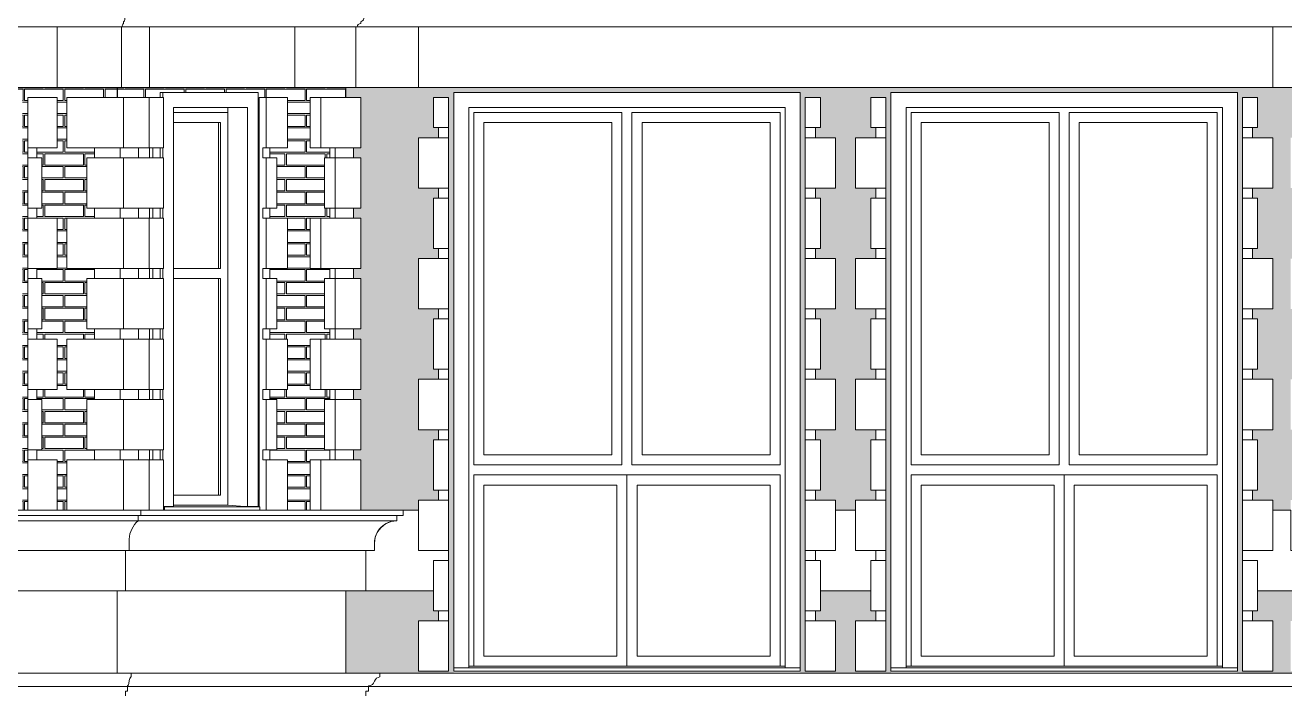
# Model space of a CAD drawing. Header units: millimetres. Extents: x 1177761 to 1329492, y 746793 to 827002.
# Drawn here: x 1246271 to 1252524, y 815491 to 818786 of the extents above; entities that cross this region are included whole.
import ezdxf

# ---------------------------------------------------------------- set-up
doc = ezdxf.new("R2010")
doc.units = ezdxf.units.MM
doc.layers.add('wall', color=5, linetype='Continuous', lineweight=30)
pattern_1 = [(0, (-220131.96, 1390884.34), (100, 64), [192.5, -7.5]), (0, (-220231.96, 1390891.84), (100, 64), [192.5, -7.5]), (90, (-220131.96, 1390884.34), (-100, 64), [-71.5, 56.5]), (90, (-220139.46, 1390884.34), (-100, 64), [-71.5, 56.5])]

msp = doc.modelspace()

# ---------------------------------------------------------------- hatches: boundary and pattern name
at = {"layer": 'wall', "lineweight": 20, "ltscale": 2}
h = msp.add_hatch(dxfattribs=at)
h.set_pattern_fill('AR18', color=251, scale=20, style=0)
h.set_pattern_definition(pattern_1)
h.paths.add_polyline_path([(1246577.6, 818127.8), (1246615.1, 818127.8), (1246615.1, 818177.8), (1246477.6, 818177.8), (1246477.6, 818427.8), (1246727.6, 818427.8), (1246727.6, 818477.8), (1246429.3, 818477.8), (1244368.7, 818477.8), (1244070.1, 818477.8), (1244070.1, 818427.6), (1244320.1, 818427.6), (1244320.1, 818177.6), (1244182.6, 818177.6), (1244182.6, 818127.6), (1244220.1, 818127.6), (1244220.1, 817877.6), (1244182.6, 817877.6), (1244182.6, 817827.6), (1244320.1, 817827.6), (1244320.1, 817577.6), (1244182.6, 817577.6), (1244182.6, 817527.6), (1244220.1, 817527.6), (1244220.1, 817277.6), (1244182.6, 817277.6), (1244182.6, 817227.6), (1244320.1, 817227.6), (1244320.1, 816977.6), (1244182.6, 816977.6), (1244182.6, 816927.6), (1244220.1, 816927.6), (1244220.1, 816677.6), (1244182.6, 816677.6), (1244182.6, 816627.6), (1244320.1, 816627.6), (1244320.1, 816377.8), (1244368.7, 816377.8), (1244368.7, 816627.8), (1244468.7, 816627.8), (1244468.7, 816677.8), (1244443.7, 816677.8), (1244443.7, 816927.8), (1244468.7, 816927.8), (1244468.7, 816977.8), (1244368.7, 816977.8), (1244368.7, 817227.8), (1244468.7, 817227.8), (1244468.7, 817277.8), (1244443.7, 817277.8), (1244443.7, 817527.8), (1244468.7, 817527.8), (1244468.7, 817577.8), (1244368.7, 817577.8), (1244368.7, 817827.8), (1244468.7, 817827.8), (1244468.7, 817877.8), (1244443.7, 817877.8), (1244443.7, 818127.8), (1244468.7, 818127.8), (1244468.7, 818177.8), (1244368.7, 818177.8), (1244368.7, 818427.8), (1244513.5, 818427.8), (1244513.5, 818177.8), (1244513.5, 818127.8), (1244513.5, 817877.8), (1244513.5, 817827.8), (1244513.5, 817577.8), (1244513.5, 817527.8), (1244513.5, 817277.8), (1244513.5, 817227.8), (1244513.5, 816977.8), (1244513.5, 816927.8), (1244513.5, 816677.8), (1244513.5, 816627.8), (1244513.5, 816377.8), (1244538.6, 816377.8), (1244538.6, 816395), (1244538.6, 816395.5), (1244538.6, 818452.8), (1246258.6, 818452.8), (1246258.6, 816395.5), (1246258.6, 816395), (1246258.6, 816377.8), (1246284.1, 816377.8), (1246284.1, 816627.8), (1246284.1, 816677.8), (1246284.1, 816927.8), (1246284.1, 816977.8), (1246284.1, 817227.8), (1246284.1, 817277.8), (1246284.1, 817527.8), (1246284.1, 817577.8), (1246284.1, 817827.8), (1246284.1, 817877.8), (1246284.1, 818127.8), (1246284.1, 818177.8), (1246284.1, 818427.8), (1246429.3, 818427.8), (1246429.3, 818177.8), (1246329.3, 818177.8), (1246329.3, 818127.8), (1246354.3, 818127.8), (1246354.3, 817877.8), (1246329.3, 817877.8), (1246329.3, 817827.8), (1246429.3, 817827.8), (1246429.3, 817577.8), (1246329.3, 817577.8), (1246329.3, 817527.8), (1246354.3, 817527.8), (1246354.3, 817277.8), (1246329.3, 817277.8), (1246329.3, 817227.8), (1246429.3, 817227.8), (1246429.3, 816977.8), (1246329.3, 816977.8), (1246329.3, 816927.8), (1246354.3, 816927.8), (1246354.3, 816677.8), (1246329.3, 816677.8), (1246329.3, 816627.8), (1246429.3, 816627.8), (1246429.3, 816377.8), (1246477.6, 816377.8), (1246477.6, 816627.8), (1246615.1, 816627.8), (1246615.1, 816677.8), (1246577.6, 816677.8), (1246577.6, 816927.8), (1246615.1, 816927.8), (1246615.1, 816977.8), (1246477.6, 816977.8), (1246477.6, 817227.8), (1246615.1, 817227.8), (1246615.1, 817277.8), (1246577.6, 817277.8), (1246577.6, 817527.8), (1246615.1, 817527.8), (1246615.1, 817577.8), (1246477.6, 817577.8), (1246477.6, 817827.8), (1246615.1, 817827.8), (1246615.1, 817877.8), (1246577.6, 817877.8)])
h = msp.add_hatch(dxfattribs=at)
h.set_pattern_fill('AR18', color=251, scale=20, style=0)
h.set_pattern_definition(pattern_1)
h.paths.add_polyline_path([(1247756.7, 817527.8), (1247783.2, 817527.8), (1247783.2, 817577.8), (1247739, 817577.8), (1247686, 817577.8), (1247686, 817827.8), (1247739, 817827.8), (1247783.2, 817827.8), (1247783.2, 817877.8), (1247756.7, 817877.8), (1247756.7, 818127.8), (1247783.2, 818127.8), (1247783.2, 818177.8), (1247739, 818177.8), (1247686, 818177.8), (1247686, 818427.8), (1247739, 818427.8), (1247862.7, 818427.8), (1247862.7, 818477.8), (1247609.2, 818477.8), (1246887.9, 818477.8), (1246749.6, 818477.8), (1246728.9, 818477.8), (1246728.9, 818427.8), (1246758.6, 818427.8), (1246886.7, 818427.8), (1246940.9, 818427.8), (1246940.9, 818452.8), (1246954.3, 818452.8), (1247428.1, 818452.8), (1247428.1, 816395.5), (1247432.5, 816395.2), (1247432.5, 816627.8), (1247432.5, 816677.8), (1247432.5, 816927.8), (1247432.5, 816977.8), (1247432.5, 817227.8), (1247432.5, 817277.8), (1247432.5, 817527.8), (1247432.5, 817577.8), (1247432.5, 817827.8), (1247432.5, 817877.8), (1247432.5, 818127.8), (1247432.5, 818177.8), (1247432.5, 818427.8), (1247450.1, 818427.8), (1247467.8, 818427.8), (1247573.9, 818427.8), (1247573.9, 818177.8), (1247485.5, 818177.8), (1247485.5, 818127.8), (1247520.9, 818127.8), (1247520.9, 817877.8), (1247485.5, 817877.8), (1247485.5, 817827.8), (1247573.9, 817827.8), (1247573.9, 817577.8), (1247485.5, 817577.8), (1247485.5, 817527.8), (1247520.9, 817527.8), (1247520.9, 817277.8), (1247485.5, 817277.8), (1247485.5, 817227.8), (1247573.9, 817227.8), (1247573.9, 816977.8), (1247485.5, 816977.8), (1247485.5, 816927.8), (1247520.9, 816927.8), (1247520.9, 816677.8), (1247485.5, 816677.8), (1247485.5, 816627.8), (1247573.9, 816627.8), (1247573.9, 816377.8), (1247686, 816377.8), (1247686, 816627.8), (1247739, 816627.8), (1247783.2, 816627.8), (1247783.2, 816677.8), (1247756.7, 816677.8), (1247756.7, 816927.8), (1247783.2, 816927.8), (1247783.2, 816977.8), (1247739, 816977.8), (1247686, 816977.8), (1247686, 817227.8), (1247739, 817227.8), (1247783.2, 817227.8), (1247783.2, 817277.8), (1247756.7, 817277.8)])
h.paths.add_polyline_path([(1248988.8, 817098.1), (1249555.8, 817098.1), (1249555.8, 817323.1), (1248988.8, 817323.1)], flags=9)
h.paths.add_polyline_path([(1251165.8, 817098.1), (1251732.8, 817098.1), (1251732.8, 817323.1), (1251165.8, 817323.1)], flags=9)
h = msp.add_hatch(dxfattribs=at)
h.set_pattern_fill('AR18', color=251, scale=20, style=0)
h.set_pattern_definition(pattern_1)
h.paths.add_polyline_path([(1253877.7, 817327.8), (1253902.7, 817327.8), (1253902.7, 817377.8), (1253802.7, 817377.8), (1253802.7, 817627.8), (1253902.7, 817627.8), (1253902.7, 817677.8), (1253877.7, 817677.8), (1253877.7, 817927.8), (1253902.7, 817927.8), (1253902.7, 817977.8), (1253802.7, 817977.8), (1253802.7, 818227.8), (1253902.7, 818227.8), (1253902.7, 818277.8), (1253877.7, 818277.8), (1253877.7, 818477.8), (1253802.7, 818477.8), (1253650, 818477.8), (1253629.3, 818477.8), (1253629.3, 818427.8), (1253629.3, 816377.8), (1253650, 816377.8), (1253802.7, 816377.8), (1253802.7, 816427.8), (1253902.7, 816427.8), (1253902.7, 816477.8), (1253877.7, 816477.8), (1253877.7, 816727.8), (1253902.7, 816727.8), (1253902.7, 816777.8), (1253802.7, 816777.8), (1253802.7, 817027.8), (1253902.7, 817027.8), (1253902.7, 817077.8), (1253877.7, 817077.8)])
h.paths.add_polyline_path([(1253629.3, 818477.8), (1252824.1, 818477.8), (1252803.3, 818477.8), (1252803.3, 818427.8), (1252834.4, 818427.8), (1253033.1, 818427.8), (1253033.1, 818277.8), (1252909.4, 818277.8), (1252909.4, 818227.8), (1252962.4, 818227.8), (1252962.4, 817977.8), (1252909.4, 817977.8), (1252909.4, 817927.8), (1253033.1, 817927.8), (1253033.1, 817677.8), (1252909.4, 817677.8), (1252909.4, 817627.8), (1252962.4, 817627.8), (1252962.4, 817377.8), (1252909.4, 817377.8), (1252909.4, 817327.8), (1253033.1, 817327.8), (1253033.1, 817077.8), (1252909.4, 817077.8), (1252909.4, 817027.8), (1252962.4, 817027.8), (1252962.4, 816777.8), (1252909.4, 816777.8), (1252909.4, 816727.8), (1253033.1, 816727.8), (1253033.1, 816477.8), (1252909.4, 816477.8), (1252909.4, 816427.8), (1252962.4, 816427.8), (1252962.4, 816377.8), (1253629.3, 816377.8)])
h.paths.add_polyline_path([(1253629.3, 815977.8), (1253033.1, 815977.8), (1253033.1, 815877.8), (1252909.4, 815877.8), (1252909.4, 815827.8), (1252962.4, 815827.8), (1252962.4, 815577.8), (1252834.4, 815577.8), (1252803.3, 815577.8), (1252803.3, 815567.8), (1253629.3, 815567.8), (1253629.3, 815581.4)])
h.paths.add_polyline_path([(1253902.7, 815877.8), (1253877.7, 815877.8), (1253877.7, 815977.8), (1253650, 815977.8), (1253629.3, 815977.8), (1253629.3, 815567.8), (1253952.7, 815567.8), (1253952.7, 815577.8), (1253802.7, 815577.8), (1253802.7, 815827.8), (1253902.7, 815827.8)])
h.paths.add_polyline_path([(1252653.3, 816727.8), (1252690.8, 816727.8), (1252690.8, 816777.8), (1252553.3, 816777.8), (1252553.3, 817027.8), (1252690.8, 817027.8), (1252690.8, 817077.8), (1252653.3, 817077.8), (1252653.3, 817327.8), (1252690.8, 817327.8), (1252690.8, 817377.8), (1252553.3, 817377.8), (1252553.3, 817627.8), (1252690.8, 817627.8), (1252690.8, 817677.8), (1252653.3, 817677.8), (1252653.3, 817927.8), (1252690.8, 817927.8), (1252690.8, 817977.8), (1252553.3, 817977.8), (1252553.3, 818227.8), (1252690.8, 818227.8), (1252690.8, 818277.8), (1252653.3, 818277.8), (1252653.3, 818427.8), (1252803.3, 818427.8), (1252803.3, 818477.8), (1252463.5, 818477.8), (1248223.2, 818477.8), (1247912.7, 818477.8), (1247862.7, 818477.8), (1247862.7, 818427.8), (1247937.7, 818427.8), (1247937.7, 818177.8), (1247900.2, 818177.8), (1247900.2, 818127.8), (1247937.7, 818127.8), (1247937.7, 817877.8), (1247900.2, 817877.8), (1247900.2, 817827.8), (1247937.7, 817827.8), (1247937.7, 817577.8), (1247900.2, 817577.8), (1247900.2, 817527.8), (1247937.7, 817527.8), (1247937.7, 817277.8), (1247900.2, 817277.8), (1247900.2, 817227.8), (1247937.7, 817227.8), (1247937.7, 816977.8), (1247900.2, 816977.8), (1247900.2, 816927.8), (1247937.7, 816927.8), (1247937.7, 816677.8), (1247900.2, 816677.8), (1247900.2, 816627.8), (1247937.7, 816627.8), (1247937.7, 816377.8), (1248147.4, 816377.8), (1248223.2, 816377.8), (1248223.2, 816427.8), (1248323.2, 816427.8), (1248323.2, 816477.8), (1248298.2, 816477.8), (1248298.2, 816727.8), (1248323.2, 816727.8), (1248323.2, 816777.8), (1248223.2, 816777.8), (1248223.2, 817027.8), (1248323.2, 817027.8), (1248323.2, 817077.8), (1248298.2, 817077.8), (1248298.2, 817327.8), (1248323.2, 817327.8), (1248323.2, 817377.8), (1248223.2, 817377.8), (1248223.2, 817627.8), (1248323.2, 817627.8), (1248323.2, 817677.8), (1248298.2, 817677.8), (1248298.2, 817927.8), (1248323.2, 817927.8), (1248323.2, 817977.8), (1248223.2, 817977.8), (1248223.2, 818227.8), (1248323.2, 818227.8), (1248323.2, 818277.8), (1248298.2, 818277.8), (1248298.2, 818427.8), (1248373.2, 818427.8), (1248373.2, 818277.8), (1248373.2, 818227.8), (1248373.2, 817977.8), (1248373.2, 817927.8), (1248373.2, 817677.8), (1248373.2, 817627.8), (1248373.2, 817377.8), (1248373.2, 817327.8), (1248373.2, 817077.8), (1248373.2, 817027.8), (1248373.2, 816777.8), (1248373.2, 816727.8), (1248373.2, 816477.8), (1248373.2, 816427.8), (1248373.2, 816177.8), (1248373.2, 816127.8), (1248373.2, 815877.8), (1248373.2, 815827.8), (1248373.2, 815577.8), (1248223.2, 815577.8), (1248223.2, 815827.8), (1248323.2, 815827.8), (1248323.2, 815877.8), (1248298.2, 815877.8), (1248298.2, 815977.8), (1247962.7, 815977.8), (1247862.7, 815977.8), (1247862.7, 815567.8), (1248032, 815567.8), (1248398.2, 815567.8), (1248398.2, 815595.5), (1248398.2, 818452.8), (1250118.5, 818452.8), (1250118.5, 815595.5), (1250118.5, 815567.8), (1250568.4, 815567.8), (1250568.4, 815595.5), (1250568.4, 818452.8), (1252288.5, 818452.8), (1252288.5, 815595.5), (1252288.5, 815567.8), (1252803.3, 815567.8), (1252803.3, 815577.8), (1252553.3, 815577.8), (1252553.3, 815827.8), (1252690.8, 815827.8), (1252690.8, 815877.8), (1252653.3, 815877.8), (1252653.3, 815977.8), (1252388.5, 815977.8), (1252388.5, 815877.8), (1252363.5, 815877.8), (1252363.5, 815827.8), (1252463.5, 815827.8), (1252463.5, 815577.8), (1252313.5, 815577.8), (1252313.5, 815827.8), (1252313.5, 815877.8), (1252313.5, 816127.8), (1252314.3, 816127.8), (1252314.3, 816177.8), (1252313.5, 816177.8), (1252313.5, 816427.8), (1252313.5, 816477.8), (1252313.5, 816727.8), (1252313.5, 816777.8), (1252313.5, 817027.8), (1252313.5, 817077.8), (1252313.5, 817327.8), (1252313.5, 817377.8), (1252313.5, 817627.8), (1252313.5, 817677.8), (1252313.5, 817927.8), (1252313.5, 817977.8), (1252313.5, 818227.8), (1252313.5, 818277.8), (1252313.5, 818427.8), (1252388.5, 818427.8), (1252388.5, 818277.8), (1252363.5, 818277.8), (1252363.5, 818227.8), (1252463.5, 818227.8), (1252463.5, 817977.8), (1252363.5, 817977.8), (1252363.5, 817927.8), (1252388.5, 817927.8), (1252388.5, 817677.8), (1252363.5, 817677.8), (1252363.5, 817627.8), (1252463.5, 817627.8), (1252463.5, 817377.8), (1252363.5, 817377.8), (1252363.5, 817327.8), (1252388.5, 817327.8), (1252388.5, 817077.8), (1252363.5, 817077.8), (1252363.5, 817027.8), (1252463.5, 817027.8), (1252463.5, 816777.8), (1252363.5, 816777.8), (1252363.5, 816727.8), (1252388.5, 816727.8), (1252388.5, 816477.8), (1252363.5, 816477.8), (1252363.5, 816427.8), (1252463.5, 816427.8), (1252463.5, 816377.8), (1252553.3, 816377.8), (1252553.3, 816427.8), (1252690.8, 816427.8), (1252690.8, 816477.8), (1252653.3, 816477.8)])
h.paths.add_polyline_path([(1250543.3, 816477.8), (1250543.3, 816427.8), (1250543.3, 816177.8), (1250543.3, 816127.8), (1250543.3, 815877.8), (1250543.3, 815827.8), (1250543.3, 815577.8), (1250393.3, 815577.8), (1250393.3, 815827.8), (1250493.3, 815827.8), (1250493.3, 815877.8), (1250468.3, 815877.8), (1250468.3, 815977.8), (1250218.5, 815977.8), (1250218.5, 815877.8), (1250193.5, 815877.8), (1250193.5, 815827.8), (1250293.5, 815827.8), (1250293.5, 815577.8), (1250143.5, 815577.8), (1250143.5, 815827.8), (1250143.5, 815877.8), (1250143.5, 816127.8), (1250143.5, 816177.8), (1250143.5, 816427.8), (1250143.5, 816477.8), (1250143.5, 816727.8), (1250143.5, 816777.8), (1250143.5, 817027.8), (1250143.5, 817077.8), (1250143.5, 817327.8), (1250143.5, 817377.8), (1250143.5, 817627.8), (1250143.5, 817677.8), (1250143.5, 817927.8), (1250143.5, 817977.8), (1250143.5, 818227.8), (1250143.5, 818277.8), (1250143.5, 818427.8), (1250218.5, 818427.8), (1250218.5, 818277.8), (1250193.5, 818277.8), (1250193.5, 818227.8), (1250293.5, 818227.8), (1250293.5, 817977.8), (1250193.5, 817977.8), (1250193.5, 817927.8), (1250218.5, 817927.8), (1250218.5, 817677.8), (1250193.5, 817677.8), (1250193.5, 817627.8), (1250293.5, 817627.8), (1250293.5, 817377.8), (1250193.5, 817377.8), (1250193.5, 817327.8), (1250218.5, 817327.8), (1250218.5, 817077.8), (1250193.5, 817077.8), (1250193.5, 817027.8), (1250293.5, 817027.8), (1250293.5, 816777.8), (1250193.5, 816777.8), (1250193.5, 816727.8), (1250218.5, 816727.8), (1250218.5, 816477.8), (1250193.5, 816477.8), (1250193.5, 816427.8), (1250293.5, 816427.8), (1250293.5, 816377.8), (1250393.3, 816377.8), (1250393.3, 816427.8), (1250493.3, 816427.8), (1250493.3, 816477.8), (1250468.3, 816477.8), (1250468.3, 816727.8), (1250493.3, 816727.8), (1250493.3, 816777.8), (1250393.3, 816777.8), (1250393.3, 817027.8), (1250493.3, 817027.8), (1250493.3, 817077.8), (1250468.3, 817077.8), (1250468.3, 817327.8), (1250493.3, 817327.8), (1250493.3, 817377.8), (1250393.3, 817377.8), (1250393.3, 817627.8), (1250493.3, 817627.8), (1250493.3, 817677.8), (1250468.3, 817677.8), (1250468.3, 817927.8), (1250493.3, 817927.8), (1250493.3, 817977.8), (1250393.3, 817977.8), (1250393.3, 818227.8), (1250493.3, 818227.8), (1250493.3, 818277.8), (1250468.3, 818277.8), (1250468.3, 818427.8), (1250543.3, 818427.8), (1250543.3, 818277.8), (1250543.3, 818227.8), (1250543.3, 817977.8), (1250543.3, 817927.8), (1250543.3, 817677.8), (1250543.3, 817627.8), (1250543.3, 817377.8), (1250543.3, 817327.8), (1250543.3, 817077.8), (1250543.3, 817027.8), (1250543.3, 816777.8), (1250543.3, 816727.8)], flags=16)

# ---------------------------------------------------------------- linework, layer by layer
at = {"layer": 'wall', "color": 250, "lineweight": 20, "ltscale": 50}
for p, q in [((1243216.2, 816351.5), (1248115.9, 816351.5)), ((1248115.9, 816325.2), (1243216.2, 816325.2)), ((1247962.7, 816177.8), (1243279.7, 816177.8)), ((1243350.4, 815977.8), (1247862.7, 815977.8)), ((1264963.5, 815567.8), (1243279.8, 815567.8)), ((1234270.6, 815502.2), (1264963.5, 815502.2))]:
    msp.add_line(p, q, dxfattribs=at)
for points in [[(1246911.9, 819448.2), (1246936, 819448.2), (1246936, 819390, -0.00044), (1246914.1, 819337.2, 0.004619), (1246908.8, 819284.1, -0.131725), (1246886.5, 819228.3), (1246886.5, 819197.8), (1246870.7, 819197.8), (1246870.7, 818867.8), (1246778.2, 818867.8), (1246778.2, 818850.5, 0.196618), (1246766.8, 818828.1, 0.000006), (1246765.3, 818814.9, -0.183605), (1246759.6, 818803.8), (1246759.6, 818795.1, 0.161133), (1246752.5, 818777.8), (1246749.6, 818777.8), (1246749.6, 818477.8), (1246728.9, 818477.8), (1246728.9, 818427.8)], [(1248358.9, 819448.2), (1248362.6, 819448.2), (1248362.6, 819390, 0.257624), (1248308.8, 819335.3, 0.000138), (1248296.9, 819283.8, -0.20008), (1248243.1, 819229.7), (1248243.1, 819197.8), (1248205, 819197.8), (1248205, 818867.8), (1247982.2, 818867.8), (1247982.2, 818850.5, 0.109287), (1247965.4, 818842.8, 0.166467), (1247952, 818819.4, -0.327434), (1247937.1, 818803.8), (1247937.1, 818795.1, 0.42548), (1247919.7, 818777.8), (1247912.7, 818777.8), (1247912.7, 818477.8), (1247862.7, 818477.8), (1247862.7, 818427.8)], [(1246727.6, 814927.8), (1246727.6, 815002.8), (1246769.3, 815002.8), (1246769.3, 815479.6), (1246779.4, 815479.6), (1246779.4, 815504.9, 0.168825), (1246785.4, 815517), (1246787.6, 815532.2, -0.132892), (1246798.2, 815552.3), (1246798.2, 815567.8), (1246727.6, 815567.8), (1246727.6, 815977.8), (1246769.3, 815977.8), (1246769.3, 816177.8), (1246787, 816177.8), (1246787, 816234.1, -0.210167), (1246832.7, 816325.2), (1246832.7, 816351.5), (1246845.8, 816351.5), (1246845.8, 816377.8), (1245398.9, 816377.8)], [(1247862.7, 814927.8), (1247862.7, 815002.8), (1247962.7, 815002.8), (1247962.7, 815479.6), (1247974.6, 815479.6), (1247974.6, 815504.9, 0.271105), (1247999.4, 815518.5), (1248005, 815529.1, -0.249514), (1248032, 815550.5), (1248032, 815567.8), (1247862.7, 815567.8), (1247862.7, 815977.8), (1247962.7, 815977.8), (1247962.7, 816177.8), (1248005.3, 816177.8), (1248005.3, 816214.7, -0.414214), (1248115.9, 816325.2), (1248115.9, 816351.5), (1248147.4, 816351.5), (1248147.4, 816377.8), (1246845.9, 816377.8)]]:
    msp.add_lwpolyline(points, format="xyb", dxfattribs=at)
for points in [[(1246429.3, 818477.8), (1244368.7, 818477.8), (1244368.7, 818777.8), (1246429.3, 818777.8)], [(1246749.6, 818777.8), (1246429.3, 818777.8), (1246429.3, 818477.8), (1246749.6, 818477.8)], [(1246887.9, 818477.8), (1246749.6, 818477.8), (1246749.6, 818777.8), (1246887.9, 818777.8)], [(1247609.2, 818777.8), (1246887.9, 818777.8), (1246887.9, 818477.8), (1247609.2, 818477.8)], [(1247912.7, 818477.8), (1247609.2, 818477.8), (1247609.2, 818777.8), (1247912.7, 818777.8)], [(1248223.2, 818477.8), (1247912.7, 818477.8), (1247912.7, 818777.8), (1248223.2, 818777.8)], [(1252463.5, 818777.8), (1248223.2, 818777.8), (1248223.2, 818477.8), (1252463.5, 818477.8)], [(1252824.1, 818477.8), (1252463.5, 818477.8), (1252463.5, 818777.8), (1252824.1, 818777.8)], [(1247756.7, 818127.8), (1247783.2, 818127.8), (1247783.2, 818177.8), (1247739, 818177.8), (1247686, 818177.8), (1247686, 818427.8), (1247739, 818427.8), (1247862.7, 818427.8), (1247862.7, 818477.8), (1247609.2, 818477.8), (1246887.9, 818477.8), (1246852.5, 818477.8), (1246748.3, 818477.8), (1246727.6, 818477.8), (1246727.6, 818427.8), (1246758.6, 818427.8), (1246886.7, 818427.8), (1246940.9, 818427.8), (1246940.9, 818452.8), (1246954.3, 818452.8), (1247428.1, 818452.8), (1247428.1, 816395.5), (1247432.5, 816395.2), (1247432.5, 816627.8), (1247432.5, 816677.8), (1247432.5, 816927.8), (1247432.5, 816977.8), (1247432.5, 817227.8), (1247432.5, 817277.8), (1247432.5, 817527.8), (1247432.5, 817577.8), (1247432.5, 817827.8), (1247432.5, 817877.8), (1247432.5, 818127.8), (1247432.5, 818177.8), (1247432.5, 818427.8), (1247450.1, 818427.8), (1247467.8, 818427.8), (1247573.9, 818427.8), (1247573.9, 818177.8), (1247485.5, 818177.8), (1247485.5, 818127.8), (1247520.9, 818127.8), (1247520.9, 817877.8), (1247485.5, 817877.8), (1247485.5, 817827.8), (1247573.9, 817827.8), (1247573.9, 817577.8), (1247485.5, 817577.8), (1247485.5, 817527.8), (1247520.9, 817527.8), (1247520.9, 817277.8), (1247485.5, 817277.8), (1247485.5, 817227.8), (1247573.9, 817227.8), (1247573.9, 816977.8), (1247485.5, 816977.8), (1247485.5, 816927.8), (1247520.9, 816927.8), (1247520.9, 816677.8), (1247485.5, 816677.8), (1247485.5, 816627.8), (1247573.9, 816627.8), (1247573.9, 816377.8), (1247686, 816377.8), (1247686, 816627.8), (1247739, 816627.8), (1247783.2, 816627.8), (1247783.2, 816677.8), (1247756.7, 816677.8), (1247756.7, 816927.8), (1247783.2, 816927.8), (1247783.2, 816977.8), (1247739, 816977.8), (1247686, 816977.8), (1247686, 817227.8), (1247739, 817227.8), (1247783.2, 817227.8), (1247783.2, 817277.8), (1247756.7, 817277.8), (1247756.7, 817527.8), (1247783.2, 817527.8), (1247783.2, 817577.8), (1247739, 817577.8), (1247686, 817577.8), (1247686, 817827.8), (1247739, 817827.8), (1247783.2, 817827.8), (1247783.2, 817877.8), (1247756.7, 817877.8)], [(1246429.3, 818427.8), (1246284.1, 818427.8), (1246284.1, 818177.8), (1246429.3, 818177.8)], [(1246758.6, 818427.8), (1246727.6, 818427.8), (1246477.6, 818427.8), (1246477.6, 818177.8), (1246615.1, 818177.8), (1246758.6, 818177.8)], [(1246886.7, 818427.8), (1246758.6, 818427.8), (1246758.6, 818177.8), (1246886.7, 818177.8)], [(1246958.6, 818427.8), (1246886.7, 818427.8), (1246886.7, 818177.8), (1246958.6, 818177.8)], [(1247428.1, 818452.8), (1246954.3, 818452.8), (1246954.3, 818427.8), (1246958.6, 818427.8), (1246958.6, 818177.8), (1246954.3, 818177.8), (1246954.3, 818127.8), (1246957.4, 818127.8), (1246958.6, 818127.8), (1246958.6, 817877.8), (1246954.3, 817877.8), (1246954.3, 817827.8), (1246958.6, 817827.8), (1246958.6, 817577.8), (1246954.3, 817577.8), (1246954.3, 817527.8), (1246957.4, 817527.8), (1246958.6, 817527.8), (1246958.6, 817277.8), (1246954.3, 817277.8), (1246954.3, 817227.8), (1246958.6, 817227.8), (1246958.6, 816977.8), (1246954.3, 816977.8), (1246954.3, 816927.8), (1246957.4, 816927.8), (1246958.6, 816927.8), (1246958.6, 816677.8), (1246954.3, 816677.8), (1246954.3, 816627.8), (1246958.6, 816627.8), (1246958.6, 816395.5), (1247007.3, 816395.5), (1247007.3, 816402.8), (1247007.3, 818377.8), (1247375, 818377.8), (1247375, 816395.5), (1247428.1, 816395.5)], [(1247573.9, 818427.8), (1247467.8, 818427.8), (1247467.8, 818177.8), (1247485.5, 818177.8), (1247573.9, 818177.8)], [(1247739, 818427.8), (1247686, 818427.8), (1247686, 818177.8), (1247739, 818177.8)], [(1247937.7, 818427.8), (1247739, 818427.8), (1247739, 818177.8), (1247783.2, 818177.8), (1247937.7, 818177.8)], [(1248373.2, 818427.8), (1248298.2, 818427.8), (1248298.2, 818277.8), (1248373.2, 818277.8)], [(1250118.5, 818452.8), (1248398.2, 818452.8), (1248398.2, 815595.5), (1248473.2, 815595.5), (1248473.2, 818377.8), (1250043.5, 818377.8), (1250043.5, 815595.5), (1250118.5, 815595.5)], [(1250218.5, 818427.8), (1250143.5, 818427.8), (1250143.5, 818277.8), (1250218.5, 818277.8)], [(1250543.3, 818427.8), (1250468.3, 818427.8), (1250468.3, 818277.8), (1250543.3, 818277.8)], [(1250643.4, 818377.8), (1252213.5, 818377.8), (1252213.5, 815595.5), (1252288.5, 815595.5), (1252288.5, 818452.8), (1250568.4, 818452.8), (1250568.4, 815595.5), (1250643.4, 815595.5)], [(1252388.5, 818427.8), (1252313.5, 818427.8), (1252313.5, 818277.8), (1252388.5, 818277.8)], [(1247276.8, 818352.8), (1247007.3, 818352.8), (1247007.3, 818302.8), (1247241.4, 818302.8), (1247241.4, 817577.8), (1247007.3, 817577.8), (1247007.3, 817527.8), (1247241.4, 817527.8), (1247241.4, 816452.8), (1247007.3, 816452.8), (1247007.3, 816402.8), (1247276.8, 816402.8)], [(1247375, 818377.8), (1247276.8, 818377.8), (1247276.8, 818352.8), (1247276.8, 816402.8), (1247361.6, 816396.5), (1247375, 816395.5)], [(1249233.3, 818352.8), (1248498.2, 818352.8), (1248498.2, 816602.8), (1249233.3, 816602.8)], [(1250018.5, 818352.8), (1249283.3, 818352.8), (1249283.3, 816602.8), (1250018.5, 816602.8)], [(1251403.4, 818352.8), (1250668.4, 818352.8), (1250668.4, 816602.8), (1251403.4, 816602.8)], [(1252188.5, 818352.8), (1251453.4, 818352.8), (1251453.4, 816602.8), (1252188.5, 816602.8)], [(1247230.8, 818302.8), (1247007.3, 818302.8), (1247007.3, 817577.8), (1247230.8, 817577.8)], [(1248548.2, 816652.8), (1248548.2, 818302.8), (1249183.3, 818302.8), (1249183.3, 816652.8)], [(1249968.5, 816652.8), (1249333.3, 816652.8), (1249333.3, 818302.8), (1249968.5, 818302.8)], [(1251353.4, 818302.8), (1251353.4, 816652.8), (1250718.4, 816652.8), (1250718.4, 818302.8)], [(1252138.5, 818302.8), (1252138.5, 816652.8), (1251503.4, 816652.8), (1251503.4, 818302.8)], [(1248373.2, 818227.8), (1248223.2, 818227.8), (1248223.2, 817977.8), (1248373.2, 817977.8)], [(1248373.2, 818277.8), (1248323.2, 818277.8), (1248323.2, 818227.8), (1248373.2, 818227.8)], [(1250193.5, 818277.8), (1250143.5, 818277.8), (1250143.5, 818227.8), (1250193.5, 818227.8)], [(1250293.5, 818227.8), (1250143.5, 818227.8), (1250143.5, 817977.8), (1250293.5, 817977.8)], [(1250543.3, 818227.8), (1250393.3, 818227.8), (1250393.3, 817977.8), (1250543.3, 817977.8)], [(1250543.3, 818277.8), (1250493.3, 818277.8), (1250493.3, 818227.8), (1250543.3, 818227.8)], [(1252363.5, 818277.8), (1252313.5, 818277.8), (1252313.5, 818227.8), (1252363.5, 818227.8)], [(1252463.5, 818227.8), (1252313.5, 818227.8), (1252313.5, 817977.8), (1252463.5, 817977.8)], [(1246329.3, 818177.8), (1246284.1, 818177.8), (1246284.1, 818127.8), (1246329.3, 818127.8)], [(1246743.1, 818177.8), (1246615.1, 818177.8), (1246615.1, 818127.8), (1246743.1, 818127.8)], [(1246833.6, 818177.8), (1246758.6, 818177.8), (1246743.1, 818177.8), (1246743.1, 818127.8), (1246758.6, 818127.8), (1246833.6, 818127.8)], [(1246887.9, 818177.8), (1246886.7, 818177.8), (1246833.6, 818177.8), (1246833.6, 818127.8), (1246887.9, 818127.8)], [(1246940.9, 818177.8), (1246905.6, 818177.8), (1246905.6, 818127.8), (1246940.9, 818127.8)], [(1247485.5, 818177.8), (1247450.1, 818177.8), (1247450.1, 818127.8), (1247467.8, 818127.8), (1247485.5, 818127.8)], [(1247809.7, 818177.8), (1247783.2, 818177.8), (1247783.2, 818127.8), (1247809.7, 818127.8)], [(1247900.2, 818177.8), (1247809.7, 818177.8), (1247809.7, 818127.8), (1247900.2, 818127.8)], [(1246354.3, 818127.8), (1246329.3, 818127.8), (1246284.1, 818127.8), (1246284.1, 817877.8), (1246354.3, 817877.8)], [(1246758.6, 818127.8), (1246577.6, 818127.8), (1246577.6, 817877.8), (1246615.1, 817877.8), (1246758.6, 817877.8)], [(1246957.4, 818127.8), (1246758.6, 818127.8), (1246758.6, 817877.8), (1246957.4, 817877.8)], [(1247520.9, 818127.8), (1247485.5, 818127.8), (1247467.8, 818127.8), (1247467.8, 817877.8), (1247520.9, 817877.8)], [(1247937.7, 818127.8), (1247809.7, 818127.8), (1247809.7, 817877.8), (1247937.7, 817877.8)], [(1248373.2, 817977.8), (1248323.2, 817977.8), (1248323.2, 817927.8), (1248373.2, 817927.8)], [(1250193.5, 817977.8), (1250143.5, 817977.8), (1250143.5, 817927.8), (1250193.5, 817927.8)], [(1250543.3, 817977.8), (1250493.3, 817977.8), (1250493.3, 817927.8), (1250543.3, 817927.8)], [(1252363.5, 817977.8), (1252313.5, 817977.8), (1252313.5, 817927.8), (1252363.5, 817927.8)], [(1248373.2, 817927.8), (1248298.2, 817927.8), (1248298.2, 817677.8), (1248373.2, 817677.8)], [(1250218.5, 817927.8), (1250143.5, 817927.8), (1250143.5, 817677.8), (1250218.5, 817677.8)], [(1250543.3, 817927.8), (1250468.3, 817927.8), (1250468.3, 817677.8), (1250543.3, 817677.8)], [(1252388.5, 817927.8), (1252313.5, 817927.8), (1252313.5, 817677.8), (1252388.5, 817677.8)], [(1246329.3, 817877.8), (1246284.1, 817877.8), (1246284.1, 817827.8), (1246329.3, 817827.8)], [(1246743.1, 817877.8), (1246615.1, 817877.8), (1246615.1, 817827.8), (1246743.1, 817827.8)], [(1246833.6, 817877.8), (1246758.6, 817877.8), (1246743.1, 817877.8), (1246743.1, 817827.8), (1246758.6, 817827.8), (1246833.6, 817827.8)], [(1246887.9, 817877.8), (1246833.6, 817877.8), (1246833.6, 817827.8), (1246887.9, 817827.8)], [(1246940.9, 817877.8), (1246905.6, 817877.8), (1246905.6, 817827.8), (1246940.9, 817827.8)], [(1247485.5, 817877.8), (1247467.8, 817877.8), (1247450.1, 817877.8), (1247450.1, 817827.8), (1247467.8, 817827.8), (1247485.5, 817827.8)], [(1247809.7, 817877.8), (1247783.2, 817877.8), (1247783.2, 817827.8), (1247809.7, 817827.8)], [(1247900.2, 817877.8), (1247809.7, 817877.8), (1247809.7, 817827.8), (1247900.2, 817827.8)], [(1246429.3, 817827.8), (1246329.3, 817827.8), (1246284.1, 817827.8), (1246284.1, 817577.8), (1246429.3, 817577.8)], [(1246758.6, 817827.8), (1246477.6, 817827.8), (1246477.6, 817577.8), (1246615.1, 817577.8), (1246758.6, 817577.8)], [(1246886.7, 817827.8), (1246758.6, 817827.8), (1246758.6, 817577.8), (1246886.7, 817577.8)], [(1246958.6, 817827.8), (1246886.7, 817827.8), (1246886.7, 817577.8), (1246958.6, 817577.8)], [(1247573.9, 817827.8), (1247485.5, 817827.8), (1247467.8, 817827.8), (1247467.8, 817577.8), (1247485.5, 817577.8), (1247573.9, 817577.8)], [(1247739, 817827.8), (1247686, 817827.8), (1247686, 817577.8), (1247739, 817577.8)], [(1247937.7, 817827.8), (1247739, 817827.8), (1247739, 817577.8), (1247783.2, 817577.8), (1247937.7, 817577.8)], [(1248373.2, 817677.8), (1248323.2, 817677.8), (1248323.2, 817627.8), (1248373.2, 817627.8)], [(1250193.5, 817677.8), (1250143.5, 817677.8), (1250143.5, 817627.8), (1250193.5, 817627.8)], [(1250543.3, 817677.8), (1250493.3, 817677.8), (1250493.3, 817627.8), (1250543.3, 817627.8)], [(1252363.5, 817677.8), (1252313.5, 817677.8), (1252313.5, 817627.8), (1252363.5, 817627.8)], [(1248373.2, 817627.8), (1248223.2, 817627.8), (1248223.2, 817377.8), (1248373.2, 817377.8)], [(1250293.5, 817627.8), (1250143.5, 817627.8), (1250143.5, 817377.8), (1250293.5, 817377.8)], [(1250543.3, 817627.8), (1250393.3, 817627.8), (1250393.3, 817377.8), (1250543.3, 817377.8)], [(1252463.5, 817627.8), (1252313.5, 817627.8), (1252313.5, 817377.8), (1252463.5, 817377.8)], [(1246329.3, 817577.8), (1246284.1, 817577.8), (1246284.1, 817527.8), (1246329.3, 817527.8)], [(1246743.1, 817577.8), (1246615.1, 817577.8), (1246615.1, 817527.8), (1246743.1, 817527.8)], [(1246833.6, 817577.8), (1246758.6, 817577.8), (1246743.1, 817577.8), (1246743.1, 817527.8), (1246758.6, 817527.8), (1246833.6, 817527.8)], [(1246887.9, 817577.8), (1246886.7, 817577.8), (1246833.6, 817577.8), (1246833.6, 817527.8), (1246887.9, 817527.8)], [(1246940.9, 817577.8), (1246905.6, 817577.8), (1246905.6, 817527.8), (1246940.9, 817527.8)], [(1247485.5, 817577.8), (1247450.1, 817577.8), (1247450.1, 817527.8), (1247467.8, 817527.8), (1247485.5, 817527.8)], [(1247809.7, 817577.8), (1247783.2, 817577.8), (1247783.2, 817527.8), (1247809.7, 817527.8)], [(1247900.2, 817577.8), (1247809.7, 817577.8), (1247809.7, 817527.8), (1247900.2, 817527.8)], [(1246354.3, 817527.8), (1246329.3, 817527.8), (1246284.1, 817527.8), (1246284.1, 817277.8), (1246354.3, 817277.8)], [(1246758.6, 817527.8), (1246577.6, 817527.8), (1246577.6, 817277.8), (1246615.1, 817277.8), (1246758.6, 817277.8)], [(1246957.4, 817527.8), (1246758.6, 817527.8), (1246758.6, 817277.8), (1246833.6, 817277.8), (1246887.9, 817277.8), (1246957.4, 817277.8)], [(1247230.8, 817527.8), (1247007.3, 817527.8), (1247007.3, 816452.8), (1247230.8, 816452.8)], [(1247520.9, 817527.8), (1247485.5, 817527.8), (1247467.8, 817527.8), (1247467.8, 817277.8), (1247520.9, 817277.8)], [(1247809.7, 817527.8), (1247756.7, 817527.8), (1247756.7, 817277.8), (1247783.2, 817277.8), (1247809.7, 817277.8)], [(1247937.7, 817527.8), (1247809.7, 817527.8), (1247809.7, 817277.8), (1247900.2, 817277.8), (1247937.7, 817277.8)], [(1248373.2, 817377.8), (1248323.2, 817377.8), (1248323.2, 817327.8), (1248373.2, 817327.8)], [(1250193.5, 817377.8), (1250143.5, 817377.8), (1250143.5, 817327.8), (1250193.5, 817327.8)], [(1250543.3, 817377.8), (1250493.3, 817377.8), (1250493.3, 817327.8), (1250543.3, 817327.8)], [(1252363.5, 817377.8), (1252313.5, 817377.8), (1252313.5, 817327.8), (1252363.5, 817327.8)], [(1248373.2, 817327.8), (1248298.2, 817327.8), (1248298.2, 817077.8), (1248373.2, 817077.8)], [(1250218.5, 817327.8), (1250143.5, 817327.8), (1250143.5, 817077.8), (1250218.5, 817077.8)], [(1250543.3, 817327.8), (1250468.3, 817327.8), (1250468.3, 817077.8), (1250543.3, 817077.8)], [(1252388.5, 817327.8), (1252313.5, 817327.8), (1252313.5, 817077.8), (1252388.5, 817077.8)], [(1246329.3, 817277.8), (1246284.1, 817277.8), (1246284.1, 817227.8), (1246329.3, 817227.8)], [(1246429.3, 817227.8), (1246329.3, 817227.8), (1246284.1, 817227.8), (1246284.1, 816977.8), (1246429.3, 816977.8)], [(1246758.6, 817227.8), (1246477.6, 817227.8), (1246477.6, 816977.8), (1246615.1, 816977.8), (1246758.6, 816977.8)], [(1246743.1, 817277.8), (1246615.1, 817277.8), (1246615.1, 817227.8), (1246743.1, 817227.8)], [(1246833.6, 817277.8), (1246758.6, 817277.8), (1246743.1, 817277.8), (1246743.1, 817227.8), (1246758.6, 817227.8), (1246833.6, 817227.8)], [(1246886.7, 817227.8), (1246758.6, 817227.8), (1246758.6, 816977.8), (1246886.7, 816977.8)], [(1246887.9, 817277.8), (1246833.6, 817277.8), (1246833.6, 817227.8), (1246887.9, 817227.8)], [(1246958.6, 817227.8), (1246886.7, 817227.8), (1246886.7, 816977.8), (1246958.6, 816977.8)], [(1246940.9, 817277.8), (1246905.6, 817277.8), (1246905.6, 817227.8), (1246940.9, 817227.8)], [(1247485.5, 817277.8), (1247467.8, 817277.8), (1247450.1, 817277.8), (1247450.1, 817227.8), (1247467.8, 817227.8), (1247485.5, 817227.8)], [(1247573.9, 817227.8), (1247485.5, 817227.8), (1247467.8, 817227.8), (1247467.8, 816977.8), (1247573.9, 816977.8)], [(1247739, 817227.8), (1247686, 817227.8), (1247686, 816977.8), (1247739, 816977.8)], [(1247937.7, 817227.8), (1247739, 817227.8), (1247739, 816977.8), (1247783.2, 816977.8), (1247937.7, 816977.8)], [(1247900.2, 817277.8), (1247809.7, 817277.8), (1247809.7, 817227.8), (1247900.2, 817227.8)], [(1248373.2, 817077.8), (1248323.2, 817077.8), (1248323.2, 817027.8), (1248373.2, 817027.8)], [(1250193.5, 817077.8), (1250143.5, 817077.8), (1250143.5, 817027.8), (1250193.5, 817027.8)], [(1250543.3, 817077.8), (1250493.3, 817077.8), (1250493.3, 817027.8), (1250543.3, 817027.8)], [(1252363.5, 817077.8), (1252313.5, 817077.8), (1252313.5, 817027.8), (1252363.5, 817027.8)], [(1246329.3, 816977.8), (1246284.1, 816977.8), (1246284.1, 816927.8), (1246329.3, 816927.8)], [(1246743.1, 816977.8), (1246615.1, 816977.8), (1246615.1, 816927.8), (1246743.1, 816927.8)], [(1246833.6, 816977.8), (1246758.6, 816977.8), (1246743.1, 816977.8), (1246743.1, 816927.8), (1246758.6, 816927.8), (1246833.6, 816927.8)], [(1246887.9, 816977.8), (1246886.7, 816977.8), (1246833.6, 816977.8), (1246833.6, 816927.8), (1246887.9, 816927.8)], [(1246940.9, 816977.8), (1246905.6, 816977.8), (1246905.6, 816927.8), (1246940.9, 816927.8)], [(1247485.5, 816977.8), (1247467.8, 816977.8), (1247450.1, 816977.8), (1247450.1, 816927.8), (1247467.8, 816927.8), (1247485.5, 816927.8)], [(1247809.7, 816977.8), (1247783.2, 816977.8), (1247783.2, 816927.8), (1247809.7, 816927.8)], [(1247900.2, 816977.8), (1247809.7, 816977.8), (1247809.7, 816927.8), (1247900.2, 816927.8)], [(1248373.2, 817027.8), (1248223.2, 817027.8), (1248223.2, 816777.8), (1248373.2, 816777.8)], [(1250293.5, 817027.8), (1250143.5, 817027.8), (1250143.5, 816777.8), (1250293.5, 816777.8)], [(1250543.3, 817027.8), (1250493.3, 817027.8), (1250393.3, 817027.8), (1250393.3, 816777.8), (1250543.3, 816777.8)], [(1252463.5, 817027.8), (1252313.5, 817027.8), (1252313.5, 816777.8), (1252463.5, 816777.8)], [(1246354.3, 816927.8), (1246329.3, 816927.8), (1246284.1, 816927.8), (1246284.1, 816677.8), (1246354.3, 816677.8)], [(1246758.6, 816927.8), (1246577.6, 816927.8), (1246577.6, 816677.8), (1246615.1, 816677.8), (1246758.6, 816677.8)], [(1246957.4, 816927.8), (1246758.6, 816927.8), (1246758.6, 816677.8), (1246833.6, 816677.8), (1246957.4, 816677.8)], [(1247520.9, 816927.8), (1247485.5, 816927.8), (1247467.8, 816927.8), (1247467.8, 816677.8), (1247520.9, 816677.8)], [(1247809.7, 816927.8), (1247756.7, 816927.8), (1247756.7, 816677.8), (1247783.2, 816677.8), (1247809.7, 816677.8)], [(1247937.7, 816927.8), (1247809.7, 816927.8), (1247809.7, 816677.8), (1247900.2, 816677.8), (1247937.7, 816677.8)], [(1248373.2, 816727.8), (1248298.2, 816727.8), (1248298.2, 816477.8), (1248373.2, 816477.8)], [(1248373.2, 816777.8), (1248323.2, 816777.8), (1248323.2, 816727.8), (1248373.2, 816727.8)], [(1250193.5, 816777.8), (1250143.5, 816777.8), (1250143.5, 816727.8), (1250193.5, 816727.8)], [(1250218.5, 816727.8), (1250143.5, 816727.8), (1250143.5, 816477.8), (1250218.5, 816477.8)], [(1250543.3, 816727.8), (1250468.3, 816727.8), (1250468.3, 816477.8), (1250543.3, 816477.8)], [(1250543.3, 816777.8), (1250493.3, 816777.8), (1250493.3, 816727.8), (1250543.3, 816727.8)], [(1252363.5, 816777.8), (1252313.5, 816777.8), (1252313.5, 816727.8), (1252363.5, 816727.8)], [(1252388.5, 816727.8), (1252313.5, 816727.8), (1252313.5, 816477.8), (1252388.5, 816477.8)], [(1246329.3, 816677.8), (1246284.1, 816677.8), (1246284.1, 816627.8), (1246329.3, 816627.8)], [(1246743.1, 816677.8), (1246615.1, 816677.8), (1246615.1, 816627.8), (1246743.1, 816627.8)], [(1246833.6, 816677.8), (1246758.6, 816677.8), (1246743.1, 816677.8), (1246743.1, 816627.8), (1246758.6, 816627.8), (1246833.6, 816627.8)], [(1246887.9, 816677.8), (1246833.6, 816677.8), (1246833.6, 816627.8), (1246887.9, 816627.8)], [(1246940.9, 816677.8), (1246905.6, 816677.8), (1246905.6, 816627.8), (1246940.9, 816627.8)], [(1247485.5, 816677.8), (1247467.8, 816677.8), (1247450.1, 816677.8), (1247450.1, 816627.8), (1247467.8, 816627.8), (1247485.5, 816627.8)], [(1247809.7, 816677.8), (1247783.2, 816677.8), (1247783.2, 816627.8), (1247809.7, 816627.8)], [(1247900.2, 816677.8), (1247809.7, 816677.8), (1247809.7, 816627.8), (1247900.2, 816627.8)], [(1246429.3, 816627.8), (1246329.3, 816627.8), (1246284.1, 816627.8), (1246284.1, 816377.8), (1246429.3, 816377.8)], [(1246758.6, 816627.8), (1246477.6, 816627.8), (1246477.6, 816377.8), (1246758.6, 816377.8)], [(1246886.7, 816627.8), (1246758.6, 816627.8), (1246758.6, 816377.8), (1246845.8, 816377.8), (1246850.4, 816377.8), (1246886.7, 816377.8)], [(1246958.6, 816627.8), (1246886.7, 816627.8), (1246886.7, 816377.8), (1246958.6, 816377.8)], [(1247573.9, 816627.8), (1247485.5, 816627.8), (1247467.8, 816627.8), (1247467.8, 816377.8), (1247573.9, 816377.8)], [(1247739, 816627.8), (1247686, 816627.8), (1247686, 816377.8), (1247739, 816377.8)], [(1247937.7, 816627.8), (1247739, 816627.8), (1247739, 816377.8), (1247937.7, 816377.8)], [(1249258.3, 816552.8), (1248498.2, 816552.8), (1248498.2, 815602.8), (1249258.3, 815602.8)], [(1250018.5, 816552.8), (1249258.3, 816552.8), (1249258.3, 815602.8), (1250018.5, 815602.8)], [(1251428.4, 816552.8), (1250668.4, 816552.8), (1250668.4, 815602.8), (1251428.4, 815602.8)], [(1252188.5, 816552.8), (1251428.4, 816552.8), (1251428.4, 815602.8), (1252188.5, 815602.8)], [(1248373.2, 816477.8), (1248323.2, 816477.8), (1248323.2, 816427.8), (1248373.2, 816427.8)], [(1249208.3, 816502.8), (1249208.3, 815652.8), (1248548.2, 815652.8), (1248548.2, 816502.8)], [(1249968.5, 816502.8), (1249968.5, 815652.8), (1249308.3, 815652.8), (1249308.3, 816502.8)], [(1250193.5, 816477.8), (1250143.5, 816477.8), (1250143.5, 816427.8), (1250193.5, 816427.8)], [(1250543.3, 816477.8), (1250493.3, 816477.8), (1250493.3, 816427.8), (1250543.3, 816427.8)], [(1251378.4, 816502.8), (1251378.4, 815652.8), (1250718.4, 815652.8), (1250718.4, 816502.8)], [(1251478.4, 816502.8), (1252138.5, 816502.8), (1252138.5, 815652.8), (1251478.4, 815652.8)], [(1252363.5, 816477.8), (1252313.5, 816477.8), (1252313.5, 816427.8), (1252363.5, 816427.8)], [(1248223.2, 816427.8), (1248373.2, 816427.8), (1248373.2, 816177.8), (1248223.2, 816177.8)], [(1250293.5, 816377.8), (1250293.5, 816427.8), (1250143.5, 816427.8), (1250143.5, 816177.8), (1250293.5, 816177.8)], [(1250543.3, 816427.8), (1250493.3, 816427.8), (1250393.3, 816427.8), (1250393.3, 816177.8), (1250493.3, 816177.8), (1250543.3, 816177.8)], [(1252463.5, 816377.8), (1252463.5, 816427.8), (1252313.5, 816427.8), (1252313.5, 816177.8), (1252463.5, 816177.8)], [(1247435.9, 816395), (1246962.1, 816395), (1246962.1, 816377.8), (1247435.9, 816377.8)], [(1247276.8, 816402.8), (1247007.3, 816402.8), (1247007.3, 816395), (1247375, 816395), (1247375, 816395.5), (1247361.6, 816396.5)], [(1248373.2, 816177.8), (1248223.2, 816177.8), (1248223.2, 816377.8), (1248147.4, 816377.8), (1248147.4, 816351.5), (1248115.9, 816351.5), (1248115.9, 816325.2), (1248087.3, 816321.4), (1248060.6, 816310.4), (1248037.7, 816292.8), (1248020.1, 816269.9), (1248009.1, 816243.3), (1248005.3, 816214.7), (1248005.3, 816177.8), (1247962.7, 816177.8), (1247962.7, 815977.8), (1248298.2, 815977.8), (1248298.2, 816127.8), (1248373.2, 816127.8)], [(1250468.3, 816127.8), (1250493.3, 816127.8), (1250493.3, 816177.8), (1250393.3, 816177.8), (1250393.3, 816377.8), (1250293.5, 816377.8), (1250293.5, 816177.8), (1250193.5, 816177.8), (1250193.5, 816127.8), (1250218.5, 816127.8), (1250218.5, 815977.8), (1250468.3, 815977.8)], [(1252653.3, 816127.8), (1252824.1, 816127.8), (1252824.1, 816177.8), (1252553.3, 816177.8), (1252553.3, 816377.8), (1252463.5, 816377.8), (1252463.5, 816177.8), (1252314.3, 816177.8), (1252314.3, 816127.8), (1252388.5, 816127.8), (1252388.5, 815977.8), (1252653.3, 815977.8)], [(1250193.5, 816177.8), (1250143.5, 816177.8), (1250143.5, 816127.8), (1250193.5, 816127.8)], [(1250543.3, 816177.8), (1250493.3, 816177.8), (1250493.3, 816127.8), (1250543.3, 816127.8)], [(1248373.2, 816127.8), (1248298.2, 816127.8), (1248298.2, 815977.8), (1248298.2, 815877.8), (1248373.2, 815877.8)], [(1250218.5, 816127.8), (1250193.5, 816127.8), (1250143.5, 816127.8), (1250143.5, 815877.8), (1250218.5, 815877.8)], [(1250543.3, 816127.8), (1250468.3, 816127.8), (1250468.3, 815977.8), (1250468.3, 815877.8), (1250543.3, 815877.8)], [(1252388.5, 816127.8), (1252313.5, 816127.8), (1252313.5, 815877.8), (1252363.5, 815877.8), (1252388.5, 815877.8)], [(1248373.2, 815877.8), (1248323.2, 815877.8), (1248323.2, 815827.8), (1248373.2, 815827.8)], [(1250193.5, 815877.8), (1250143.5, 815877.8), (1250143.5, 815827.8), (1250193.5, 815827.8)], [(1250543.3, 815877.8), (1250493.3, 815877.8), (1250493.3, 815827.8), (1250543.3, 815827.8)], [(1252363.5, 815877.8), (1252313.5, 815877.8), (1252313.5, 815827.8), (1252363.5, 815827.8)], [(1248373.2, 815827.8), (1248223.2, 815827.8), (1248223.2, 815577.8), (1248373.2, 815577.8)], [(1250293.5, 815827.8), (1250143.5, 815827.8), (1250143.5, 815577.8), (1250293.5, 815577.8)], [(1250543.3, 815827.8), (1250393.3, 815827.8), (1250393.3, 815577.8), (1250543.3, 815577.8)], [(1252463.5, 815827.8), (1252313.5, 815827.8), (1252313.5, 815577.8), (1252463.5, 815577.8)], [(1250043.5, 815602.8), (1250018.5, 815602.8), (1249258.3, 815602.8), (1248498.2, 815602.8), (1248473.2, 815602.8), (1248473.2, 815595), (1250043.5, 815595)], [(1252213.5, 815602.8), (1252188.5, 815602.8), (1251428.4, 815602.8), (1250668.4, 815602.8), (1250643.4, 815602.8), (1250643.4, 815595), (1252213.5, 815595)], [(1250118.5, 815595), (1248398.2, 815595), (1248398.2, 815577.8), (1250118.5, 815577.8)], [(1252288.5, 815595), (1250568.4, 815595), (1250568.4, 815577.8), (1252288.5, 815577.8)]]:
    msp.add_lwpolyline(points, close=True, dxfattribs=at)
msp.add_lwpolyline([(1246258.6, 816377.8), (1246284.1, 816377.8), (1246284.1, 816627.8), (1246284.1, 816677.8), (1246284.1, 816927.8), (1246284.1, 816977.8), (1246284.1, 817227.8), (1246284.1, 817277.8), (1246284.1, 817527.8), (1246284.1, 817577.8), (1246284.1, 817827.8), (1246284.1, 817877.8), (1246284.1, 818127.8), (1246284.1, 818177.8), (1246284.1, 818427.8), (1246429.3, 818427.8), (1246429.3, 818177.8), (1246329.3, 818177.8), (1246329.3, 818127.8), (1246354.3, 818127.8), (1246354.3, 817877.8), (1246329.3, 817877.8), (1246329.3, 817827.8), (1246429.3, 817827.8), (1246429.3, 817577.8), (1246329.3, 817577.8), (1246329.3, 817527.8), (1246354.3, 817527.8), (1246354.3, 817277.8), (1246329.3, 817277.8), (1246329.3, 817227.8), (1246429.3, 817227.8), (1246429.3, 816977.8), (1246329.3, 816977.8), (1246329.3, 816927.8), (1246354.3, 816927.8), (1246354.3, 816677.8), (1246329.3, 816677.8), (1246329.3, 816627.8), (1246429.3, 816627.8), (1246429.3, 816377.8), (1246477.6, 816377.8), (1246477.6, 816627.8), (1246615.1, 816627.8), (1246615.1, 816677.8), (1246577.6, 816677.8), (1246577.6, 816927.8), (1246615.1, 816927.8), (1246615.1, 816977.8), (1246477.6, 816977.8), (1246477.6, 817227.8), (1246615.1, 817227.8), (1246615.1, 817277.8), (1246577.6, 817277.8), (1246577.6, 817527.8), (1246615.1, 817527.8), (1246615.1, 817577.8), (1246477.6, 817577.8), (1246477.6, 817827.8), (1246615.1, 817827.8), (1246615.1, 817877.8), (1246577.6, 817877.8), (1246577.6, 818127.8), (1246615.1, 818127.8), (1246615.1, 818177.8), (1246477.6, 818177.8), (1246477.6, 818427.8), (1246727.6, 818427.8), (1246727.6, 818477.8), (1246429.3, 818477.8), (1244368.7, 818477.8)], dxfattribs=at)

doc.saveas('drawing.dxf')
